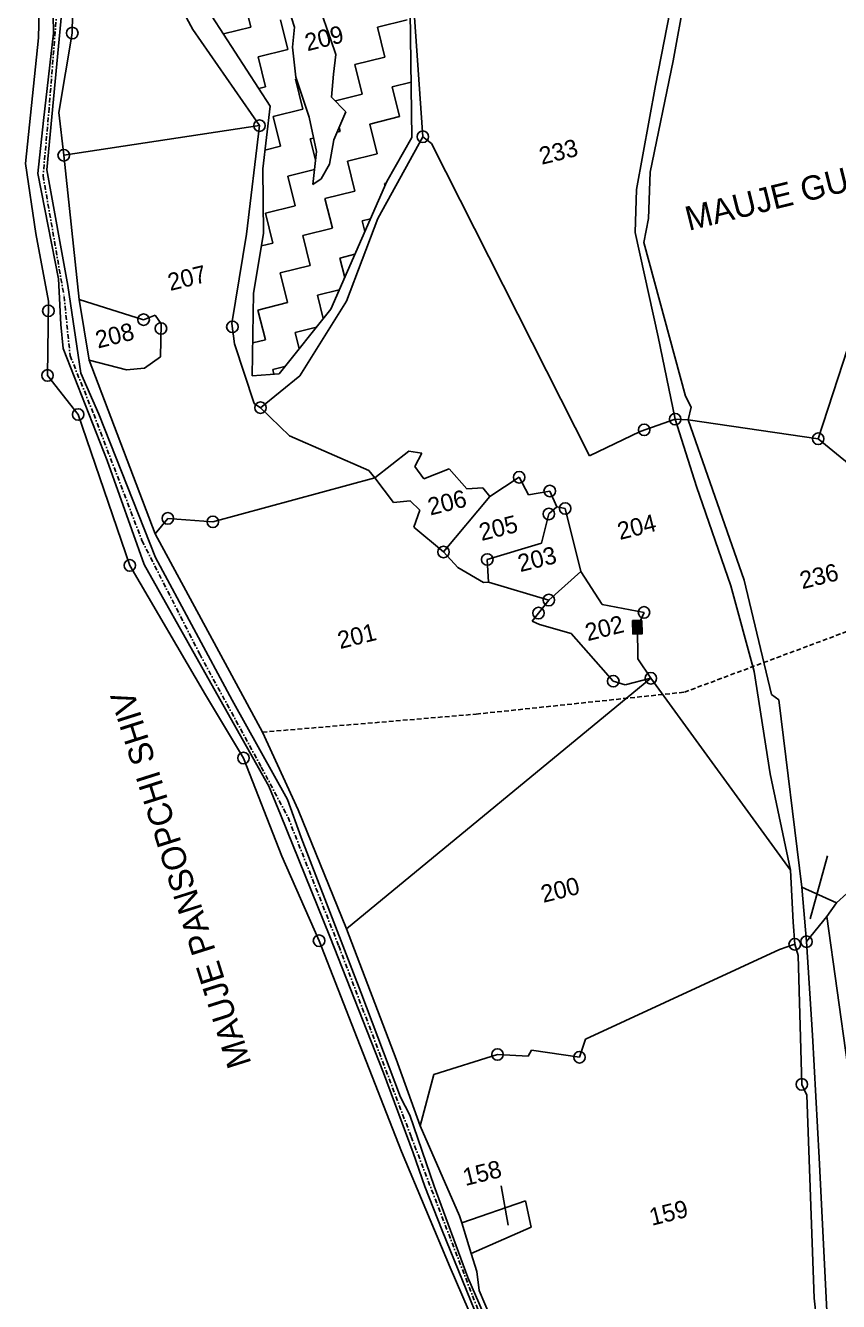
# Model space of a CAD drawing. Header units: metres. Extents: x 318731 to 322179, y 1872918 to 1876432.
# Drawn here: x 318800 to 319666, y 1874217 to 1875576 of the extents above; entities that cross this region are included whole.
import ezdxf

# ---------------------------------------------------------------- set-up
doc = ezdxf.new("R2010")
doc.units = ezdxf.units.M
doc.linetypes.add('DASHDOT', pattern=[1, 0.5, -0.25, 0, -0.25])
doc.linetypes.add('DASHED', pattern=[0.75, 0.5, -0.25])
for name, color, linetype in [('LINE_FOOTPATH', 1, 'DASHED'), ('LINE_WATER', 4, 'Continuous'), ('POLY_HATCH', 12, 'Continuous'), ('POLY_PARCEL', 6, 'Continuous'), ('POLY_ROAD', 30, 'Continuous'), ('POLY_WATER', 4, 'Continuous'), ('TEXT_MAPOUT', 7, 'Continuous'), ('TEXT_PARCEL', 7, 'Continuous'), ('V_BOUND_LINE', 7, 'Continuous'), ('V_BOUND_STREAM_LINE', 7, 'DASHDOT')]:
    doc.layers.add(name, color=color, linetype=linetype)
doc.styles.add('TEXT_MAP', font='')
doc.styles.get('TEXT_MAP').set_extended_font_data('Kruti Dev 050')
doc.dimstyles.get("Standard").update_dxf_attribs({"dimtxt": 0.18, "dimasz": 0.18, "dimexe": 0.18, "dimexo": 0.0625, "dimgap": 0.09, "dimtad": 0, "dimtih": 1, "dimtoh": 1, "dimdec": 4, "dimzin": 0, "dimdsep": 46, "dimtxsty": 'Standard', "dimcen": 0.09, "dimadec": 0, "dimazin": 0, "dimtfac": 1, "dimtdec": 4, "dimtofl": 0, "dimtmove": 0, "dimatfit": 3, "dimfxl": 1, "dimtolj": 1, "dimtzin": 0, "dimarcsym": 0})

msp = doc.modelspace()

# ---------------------------------------------------------------- hatches: boundary and pattern name
msp.add_hatch(color=256).paths.add_polyline_path([(319447.1, 1874927.8), (319457, 1874928), (319456.8, 1874942.3), (319446.9, 1874942.2)])

# ---------------------------------------------------------------- linework, layer by layer
msp.add_lwpolyline([(319456.8, 1874942.3), (319457, 1874928), (319447.1, 1874927.8), (319446.9, 1874942.2)], close=True)
for centre in [(318849.5, 1875568.4), (319049.1, 1875469.7), (319223.2, 1875457.9), (318840.4, 1875438.1), (318824, 1875272.3), (318925.5, 1875262.9), (319020.2, 1875255.2), (318944, 1875253.5), (318823, 1875203.5), (318855.8, 1875161.8), (319050.2, 1875169.1), (319492.2, 1875156.9), (319459.2, 1875145.5), (319644.7, 1875136), (319325.9, 1875094.9), (319358.5, 1875080.3), (318951.4, 1875051.1), (319357.6, 1875055.8), (319375, 1875061.7), (318999.4, 1875047.4), (319245.2, 1875015.3), (318910.8, 1875001), (319291.9, 1875007.3), (319357.6, 1874964.1), (319346.5, 1874950.2), (319459, 1874950.9), (319426.2, 1874877.7), (319466.3, 1874880.7), (319032, 1874795.7), (319112.6, 1874601), (319619.7, 1874597.2), (319632.2, 1874600), (319302.8, 1874479.7), (319390.2, 1874476.8), (319627.2, 1874447.9)]:
    msp.add_circle(centre, 6.14)
at = {"layer": 'LINE_FOOTPATH', "ltscale": 10}
for p, q in [((319502, 1874865.9), (319775.5, 1874967.9)), ((319280.2, 1874842.5), (319502, 1874865.9)), ((319052.3, 1874823.3), (319280.2, 1874842.5))]:
    msp.add_line(p, q, dxfattribs=at)
at = {"layer": 'LINE_WATER'}
for p, q in [((318828.7, 1875630.6), (318829.3, 1875568.1)), ((318834.8, 1875554.4), (318840.8, 1875617.3)), ((318829.3, 1875568.1), (318818.8, 1875475.3)), ((318822.3, 1875422.5), (318834.8, 1875554.4)), ((318818.8, 1875475.3), (318812.8, 1875418.6)), ((318812.8, 1875418.6), (318834.8, 1875306.3)), ((318844.6, 1875299.2), (318822.3, 1875422.5)), ((318834.8, 1875306.3), (318837.2, 1875257.7)), ((318858.5, 1875205.9), (318844.6, 1875299.2)), ((318837.2, 1875257.7), (318839.8, 1875232.3)), ((318839.8, 1875232.3), (318886.7, 1875112.8)), ((318877.7, 1875162.1), (318858.5, 1875205.9)), ((318938.3, 1875009.6), (318877.7, 1875162.1)), ((318886.7, 1875112.8), (318926.2, 1875001.9)), ((319019.9, 1874857.4), (318938.3, 1875009.6)), ((318926.2, 1875001.9), (318987.7, 1874892.7)), ((318987.7, 1874892.7), (319058.9, 1874765.8)), ((319078.9, 1874751.6), (319019.9, 1874857.4)), ((319058.9, 1874765.8), (319071.6, 1874735.5)), ((319093.5, 1874711), (319078.9, 1874751.6)), ((319071.6, 1874735.5), (319124.2, 1874605.4)), ((319157.2, 1874546.1), (319093.5, 1874711)), ((319124.2, 1874605.4), (319181.2, 1874460.1)), ((319199.4, 1874434.4), (319157.2, 1874546.1)), ((319181.2, 1874460.1), (319212.9, 1874374.8)), ((319209.2, 1874415.2), (319199.4, 1874434.4)), ((319235.2, 1874339.4), (319209.2, 1874415.2)), ((319212.9, 1874374.8), (319225.5, 1874339.2)), ((319225.5, 1874339.2), (319243.9, 1874292.3)), ((319271.1, 1874242.1), (319235.2, 1874339.4)), ((319243.9, 1874292.3), (319346.5, 1874039.1)), ((319324.1, 1874120.4), (319271.1, 1874242.1))]:
    msp.add_line(p, q, dxfattribs=at)
at = {"layer": 'POLY_HATCH'}
for p, q in [((318985.9, 1875605.8), (319060.5, 1875490.5)), ((319211.6, 1875457.1), (319209.7, 1875591.1)), ((319060.5, 1875490.5), (319052.5, 1875423.8)), ((319184.9, 1875410.3), (319211.6, 1875457.1)), ((319052.5, 1875423.8), (319053.3, 1875354.9)), ((319125, 1875274.1), (319184.9, 1875410.3)), ((319053.3, 1875354.9), (319042.7, 1875291.3)), ((319042.7, 1875291.3), (319041.4, 1875203)), ((319069.9, 1875205.1), (319125, 1875274.1)), ((319041.4, 1875203), (319069.9, 1875205.1))]:
    msp.add_line(p, q, dxfattribs=at)
at = {"layer": 'POLY_HATCH', "linetype": 'Continuous', "ltscale": 10}
for p, q in [((319039.8, 1875574.7), (319031.9, 1875606.5)), ((319010.7, 1875567.5), (319039.8, 1875574.7)), ((319079.4, 1875550.9), (319071.5, 1875582.6)), ((319174.7, 1875574.6), (319206.4, 1875582.5)), ((319182.6, 1875542.8), (319174.7, 1875574.6)), ((319047.7, 1875543), (319079.4, 1875550.9)), ((319055.6, 1875511.2), (319047.7, 1875543)), ((319150.8, 1875534.9), (319182.6, 1875542.8)), ((319158.7, 1875503.2), (319150.8, 1875534.9)), ((319087.3, 1875519.1), (319088.5, 1875519.4)), ((319095.2, 1875487.4), (319087.3, 1875519.1)), ((319048.3, 1875509.4), (319055.6, 1875511.2)), ((319190.5, 1875511.1), (319210.8, 1875516.1)), ((319198.4, 1875479.3), (319190.5, 1875511.1)), ((319130, 1875496), (319158.7, 1875503.2)), ((319063.5, 1875479.5), (319095.2, 1875487.4)), ((319071.4, 1875447.7), (319063.5, 1875479.5)), ((319166.6, 1875471.4), (319198.4, 1875479.3)), ((319134.9, 1875463.5), (319133.9, 1875467.5)), ((319174.5, 1875439.7), (319166.6, 1875471.4)), ((319103.1, 1875455.6), (319106.8, 1875456.5)), ((319108.7, 1875433.2), (319103.1, 1875455.6)), ((319131.9, 1875462.8), (319134.9, 1875463.5)), ((319054.9, 1875443.6), (319071.4, 1875447.7)), ((319142.8, 1875431.8), (319174.5, 1875439.7)), ((319150.7, 1875400), (319142.8, 1875431.8)), ((319079.3, 1875416), (319107.6, 1875423)), ((319087.2, 1875384.2), (319079.3, 1875416)), ((319118.9, 1875392.1), (319150.7, 1875400)), ((319182.4, 1875407.9), (319184.1, 1875408.3)), ((319183, 1875405.8), (319182.4, 1875407.9)), ((319055.4, 1875376.3), (319087.2, 1875384.2)), ((319126.8, 1875360.4), (319118.9, 1875392.1)), ((319063.3, 1875344.6), (319055.4, 1875376.3)), ((319158.6, 1875368.3), (319167.4, 1875370.5)), ((319095.1, 1875352.5), (319126.8, 1875360.4)), ((319161.4, 1875356.9), (319158.6, 1875368.3)), ((319051.1, 1875341.5), (319063.3, 1875344.6)), ((319103, 1875320.7), (319095.1, 1875352.5)), ((319134.7, 1875328.6), (319150.8, 1875332.6)), ((319139.9, 1875307.9), (319134.7, 1875328.6)), ((319071.2, 1875312.8), (319103, 1875320.7)), ((319079.1, 1875281.1), (319071.2, 1875312.8)), ((319110.9, 1875289), (319134.1, 1875294.8)), ((319117.1, 1875264.2), (319110.9, 1875289)), ((319047.4, 1875273.2), (319079.1, 1875281.1)), ((319055.3, 1875241.4), (319047.4, 1875273.2)), ((319087, 1875249.3), (319109.8, 1875255)), ((319091.4, 1875232), (319087, 1875249.3)), ((319041.9, 1875238.1), (319055.3, 1875241.4)), ((319063.2, 1875209.7), (319076.1, 1875212.9)), ((319064.4, 1875204.7), (319063.2, 1875209.7))]:
    msp.add_line(p, q, dxfattribs=at)
at = {"layer": 'POLY_HATCH', "ltscale": 10}
for p, q in [((319115, 1875589.4), (319125, 1875561.3)), ((319086.5, 1875574.8), (319083.3, 1875584.5)), ((319084.3, 1875553.4), (319086.5, 1875574.8)), ((319125, 1875561.3), (319130.4, 1875545.4)), ((319087.8, 1875521.3), (319084.3, 1875553.4)), ((319130.4, 1875545.4), (319128.1, 1875524.6)), ((319102.2, 1875478.6), (319087.8, 1875521.3)), ((319128.1, 1875524.6), (319126, 1875500.2)), ((319126, 1875500.2), (319141.1, 1875484.5)), ((319109.7, 1875442.3), (319102.2, 1875478.6)), ((319141.1, 1875484.5), (319128.4, 1875454.4)), ((319128.4, 1875454.4), (319123.6, 1875428.6)), ((319105.8, 1875406.9), (319109.7, 1875442.3)), ((319123.6, 1875428.6), (319114.8, 1875412.9)), ((319114.8, 1875412.9), (319105.8, 1875406.9))]:
    msp.add_line(p, q, dxfattribs=at)
at = {"layer": 'POLY_PARCEL'}
for p, q in [((318961.9, 1875601.6), (318978, 1875572.3)), ((319223.2, 1875457.9), (319213.8, 1875590.2)), ((318978, 1875572.3), (319049.1, 1875469.7)), ((319049.1, 1875469.7), (318840.4, 1875438.1)), ((319049.1, 1875469.7), (319035.2, 1875354)), ((319175.2, 1875370.8), (319223.2, 1875457.9)), ((319223.2, 1875457.9), (319232.4, 1875450.8)), ((319232.4, 1875450.8), (319401, 1875117.9)), ((319141.9, 1875282.5), (319175.2, 1875370.8)), ((319035.2, 1875354), (319019.7, 1875258.9)), ((318857, 1875284.4), (318925.5, 1875262.9)), ((319092.1, 1875203.1), (319141.9, 1875282.5)), ((318925.5, 1875262.9), (318938, 1875267.8)), ((318938, 1875267.8), (318944.1, 1875258.3)), ((318944.1, 1875258.3), (318943.6, 1875223.2)), ((319019.7, 1875258.9), (319022.6, 1875237.3)), ((319022.6, 1875237.3), (319043.5, 1875173.6)), ((318943.6, 1875223.2), (318926.4, 1875211.1)), ((318907.4, 1875209.6), (318867.6, 1875219.6)), ((318926.4, 1875211.1), (318907.4, 1875209.6)), ((319050.2, 1875169.1), (319092.1, 1875203.1)), ((319043.5, 1875173.6), (319050.2, 1875169.1)), ((319081, 1875139), (319050.2, 1875169.1)), ((319455, 1875143.7), (319492.2, 1875156.9)), ((319165.6, 1875102), (319081, 1875139)), ((319401, 1875117.9), (319455, 1875143.7)), ((319644.7, 1875136), (319807.3, 1875002.5)), ((319172.2, 1875094.3), (319208.3, 1875122.9)), ((319208.3, 1875122.9), (319222.1, 1875120.8)), ((319222.1, 1875120.8), (319214.7, 1875106.4)), ((319172.2, 1875094.3), (319165.6, 1875102)), ((319214.7, 1875106.4), (319224.3, 1875093.1)), ((319224.3, 1875093.1), (319251.4, 1875103.8)), ((319251.4, 1875103.8), (319270.1, 1875082.6)), ((318999.4, 1875047.4), (319172.2, 1875094.3)), ((319192.1, 1875067.9), (319172.2, 1875094.3)), ((319325.9, 1875094.9), (319294.8, 1875074.6)), ((319336, 1875076.3), (319325.9, 1875094.9)), ((319294.8, 1875074.6), (319245.2, 1875015.3)), ((319270.1, 1875082.6), (319287.1, 1875083.7)), ((319287.1, 1875083.7), (319294.8, 1875074.6)), ((319358.5, 1875080.3), (319336, 1875076.3)), ((319365.9, 1875063.3), (319358.5, 1875080.3)), ((319209.7, 1875069.9), (319192.1, 1875067.9)), ((319220, 1875059.9), (319209.7, 1875069.9)), ((319213.5, 1875041.9), (319220, 1875059.9)), ((319365.9, 1875063.3), (319357.6, 1875055.8)), ((319375, 1875061.7), (319365.9, 1875063.3)), ((319391.7, 1874994.5), (319375, 1875061.7)), ((318937.7, 1875034.8), (318951.4, 1875051.1)), ((318951.4, 1875051.1), (318999.4, 1875047.4)), ((319357.6, 1875055.8), (319349.6, 1875024.8)), ((319245.2, 1875015.3), (319213.5, 1875041.9)), ((319349.6, 1875024.8), (319291.9, 1875007.3)), ((319245.2, 1875015.3), (319260.4, 1874998.7)), ((319291.9, 1875007.3), (319293.2, 1874983.3)), ((319260.4, 1874998.7), (319287.8, 1874982.8)), ((319357.6, 1874964.1), (319391.7, 1874994.5)), ((319414.5, 1874959.5), (319391.7, 1874994.5)), ((319287.8, 1874982.8), (319293.2, 1874983.3)), ((319293.2, 1874983.3), (319357.6, 1874964.1)), ((319357.6, 1874964.1), (319339.7, 1874941.6)), ((319459, 1874950.9), (319414.5, 1874959.5)), ((319452, 1874935.1), (319459, 1874950.9)), ((319339.7, 1874941.6), (319347.6, 1874938.1)), ((319347.6, 1874938.1), (319381.4, 1874928.5)), ((319452.5, 1874901.5), (319452, 1874935.1)), ((319381.4, 1874928.5), (319426.2, 1874877.7)), ((319466.3, 1874880.7), (319452.5, 1874901.5)), ((319141.7, 1874613.6), (319466.3, 1874880.7)), ((319439, 1874873.8), (319466.3, 1874880.7)), ((319466.3, 1874880.7), (319615, 1874676.2)), ((319426.2, 1874877.7), (319439, 1874873.8)), ((319760, 1874728.6), (319664.2, 1874641.5)), ((319664.2, 1874641.5), (319627.3, 1874658)), ((319664.2, 1874641.5), (319653.8, 1874626.9)), ((319653.8, 1874626.9), (319632.2, 1874600)), ((319653.8, 1874626.9), (319675.9, 1874469)), ((319619.7, 1874597.2), (319603.3, 1874591.8)), ((319603.3, 1874591.8), (319396.7, 1874496)), ((319396.7, 1874496), (319390.2, 1874476.8)), ((319302.8, 1874479.7), (319234.8, 1874458.5)), ((319335.6, 1874478), (319302.8, 1874479.7)), ((319339, 1874484.5), (319335.6, 1874478)), ((319390.2, 1874476.8), (319339, 1874484.5)), ((319234.8, 1874458.5), (319220.5, 1874403.7)), ((319264.7, 1874300.2), (319332.5, 1874323.8)), ((319332.5, 1874323.8), (319338.8, 1874295.7)), ((319338.8, 1874295.7), (319274.9, 1874267.6))]:
    msp.add_line(p, q, dxfattribs=at)
at = {"layer": 'POLY_ROAD'}
for p, q in [((319497.1, 1875644.5), (319471.2, 1875512.6)), ((319471.2, 1875512.6), (319451, 1875401.8)), ((319451, 1875401.8), (319449.5, 1875355.8)), ((319449.5, 1875355.8), (319474, 1875244.7)), ((319474, 1875244.7), (319492.2, 1875156.9)), ((319492.2, 1875156.9), (319505.9, 1875156.2)), ((319492.2, 1875156.9), (319492.2, 1875156.9)), ((319492.2, 1875156.9), (319514.8, 1875085.2)), ((319565.6, 1874985.4), (319505.9, 1875156.2)), ((319514.8, 1875085.2), (319551.5, 1874979.3)), ((319551.5, 1874979.3), (319576.3, 1874888)), ((319594.9, 1874863.5), (319565.6, 1874985.4)), ((319576.3, 1874888), (319593.6, 1874778.7)), ((319602.6, 1874857.7), (319594.9, 1874863.5)), ((319627.3, 1874658), (319602.6, 1874857.7)), ((319593.6, 1874778.7), (319615, 1874676.2)), ((319615, 1874676.2), (319617.9, 1874620.9)), ((319632.2, 1874600), (319627.3, 1874658)), ((319617.9, 1874620.9), (319619.7, 1874597.2)), ((319619.7, 1874597.2), (319623.2, 1874585.4)), ((319638.5, 1874500.5), (319632.2, 1874600)), ((319623.2, 1874585.4), (319627.2, 1874447.9)), ((319645.6, 1874369.5), (319638.5, 1874500.5)), ((319627.2, 1874447.9), (319632.6, 1874436.3)), ((319632.6, 1874436.3), (319640.3, 1874219.9)), ((319654.2, 1874199.5), (319645.6, 1874369.5)), ((319640.3, 1874219.9), (319642.8, 1874197.2))]:
    msp.add_line(p, q, dxfattribs=at)
at = {"layer": 'POLY_WATER'}
for p, q in [((318813.3, 1875563.4), (318817.2, 1875691.8)), ((318850.4, 1875652.1), (318849.5, 1875568.4)), ((318799.6, 1875429.5), (318813.3, 1875563.4)), ((318849.5, 1875568.4), (318835.3, 1875483.8)), ((318835.3, 1875483.8), (318840.4, 1875438.1)), ((318840.4, 1875438.1), (318857, 1875284.4)), ((318810.8, 1875354.8), (318799.6, 1875429.5)), ((318824.2, 1875282.8), (318810.8, 1875354.8)), ((318823, 1875203.5), (318824.2, 1875282.8)), ((318857, 1875284.4), (318867.6, 1875219.6)), ((318867.6, 1875219.6), (318937.7, 1875034.8)), ((318855.8, 1875161.8), (318823, 1875203.5)), ((318910.8, 1875001), (318855.8, 1875161.8)), ((318937.7, 1875034.8), (319052.3, 1874823.3)), ((318991.4, 1874863.1), (318910.8, 1875001)), ((319032, 1874795.7), (318991.4, 1874863.1)), ((319052.3, 1874823.3), (319090.2, 1874740.6)), ((319073, 1874691.1), (319032, 1874795.7)), ((319090.2, 1874740.6), (319141.7, 1874613.6)), ((319112.6, 1874601), (319073, 1874691.1)), ((319141.7, 1874613.6), (319194.8, 1874474.7)), ((319153.3, 1874497.1), (319112.6, 1874601)), ((319200.6, 1874376.2), (319153.3, 1874497.1)), ((319194.8, 1874474.7), (319220.5, 1874403.7)), ((319220.5, 1874403.7), (319262.4, 1874307.8)), ((319252.3, 1874252.7), (319200.6, 1874376.2)), ((319262.4, 1874307.8), (319264.7, 1874300.2)), ((319264.7, 1874300.2), (319274.9, 1874267.6)), ((319274.9, 1874267.6), (319280.8, 1874248.6)), ((319271.5, 1874208.3), (319252.3, 1874252.7)), ((319280.8, 1874248.6), (319283.4, 1874228.2)), ((319283.4, 1874228.2), (319333.8, 1874110.3))]:
    msp.add_line(p, q, dxfattribs=at)
at = {"layer": 'V_BOUND_LINE'}
for p, q in [((319490.2, 1875538.6), (319514.5, 1875672.7)), ((319465.7, 1875420), (319490.2, 1875538.6)), ((319463.9, 1875370.8), (319465.7, 1875420)), ((319458.9, 1875345.1), (319463.9, 1875370.8)), ((319503.3, 1875181.4), (319458.9, 1875345.1)), ((319699.8, 1875305.6), (319644.7, 1875136)), ((319509.4, 1875169.5), (319503.3, 1875181.4)), ((319505.9, 1875156.2), (319509.4, 1875169.5)), ((319644.7, 1875136), (319505.9, 1875156.2))]:
    msp.add_line(p, q, dxfattribs=at)
at = {"layer": 'V_BOUND_STREAM_LINE', "ltscale": 10}
for p, q in [((318835.3, 1875620.3), (318824.8, 1875488.5)), ((318824.8, 1875488.5), (318818.4, 1875416.1)), ((318818.4, 1875416.1), (318840.7, 1875287.7)), ((318840.7, 1875287.7), (318847.2, 1875224.4)), ((318847.2, 1875224.4), (318872.4, 1875162.1)), ((318872.4, 1875162.1), (318923.8, 1875027.4)), ((318923.8, 1875027.4), (318985.3, 1874906.5)), ((318985.3, 1874906.5), (319051, 1874786.1)), ((319051, 1874786.1), (319079.6, 1874732.2)), ((319079.6, 1874732.2), (319133.6, 1874595.4)), ((319133.6, 1874595.4), (319210.8, 1874392)), ((319210.8, 1874392), (319291.3, 1874183.4))]:
    msp.add_line(p, q, dxfattribs=at)

# ---------------------------------------------------------------- texts
at = {"layer": 'TEXT_MAPOUT'}
for s, rotation, p in [('MAUJE GULIMWADI CHI SHIV', 13.9758, (319506.7, 1875357.5)), ('MAUJE PANSOPCHI SHIV', 107.5601, (319040.6, 1874470.2))]:
    msp.add_text(s, height=25.76, rotation=rotation, dxfattribs=at).set_placement(p)
at = {"layer": 'TEXT_PARCEL', "style": 'TEXT_MAP'}
for s, p in [('209', (319100.1, 1875548.9)), ('233', (319349.9, 1875427.9)), ('207', (318953.9, 1875293.4)), ('208', (318876.8, 1875232.1)), ('206', (319231.2, 1875054.1)), ('205', (319285.8, 1875027)), ('204', (319433.3, 1875028.1)), ('203', (319327.1, 1874993.8)), ('236', (319627.7, 1874975.6)), ('201', (319135, 1874911.8)), ('202', (319398.9, 1874920.2)), ('200', (319351.7, 1874641.3)), ('158', (319268.5, 1874339.5)), ('159', (319467.3, 1874297.1))]:
    msp.add_text(s, height=18.55, rotation=13.9758, dxfattribs=at).set_placement(p)

# ---------------------------------------------------------------- leaders
for points in [[(319654.5, 1874691.5), (319636, 1874624.5)], [(319306.8, 1874339.7), (319314.1, 1874297.7)]]:
    msp.add_leader(points, dimstyle='Standard', override={"dimtxt": 2.5, "dimasz": 2.5, "dimexe": 1.25, "dimexo": 0.625, "dimgap": 0.625, "dimtad": 1, "dimtih": 0, "dimtoh": 0, "dimzin": 8, "dimcen": 2.5, "dimtofl": 1})

doc.saveas('drawing.dxf')
